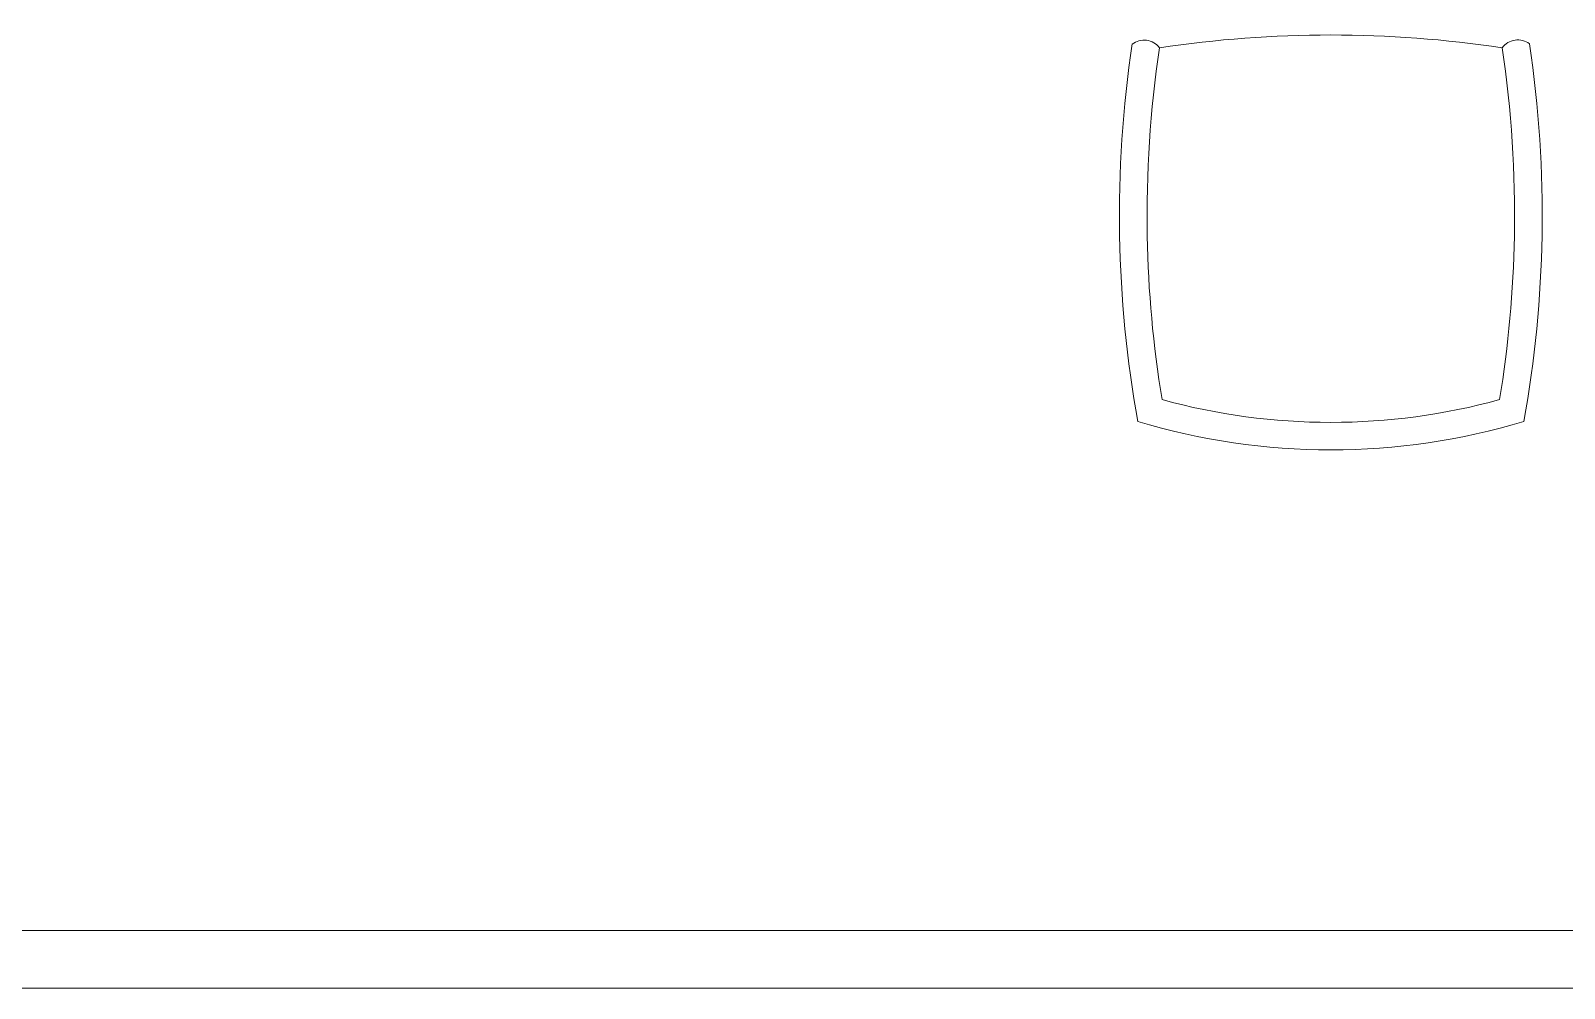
# Model space of a CAD drawing. Header units: inches. Extents: x -4688 to 1542, y -3558 to 978.
# Drawn here: x -156.8 to -63.9, y 158.2 to 216.2 of the extents above; entities that cross this region are included whole.
import ezdxf

# ---------------------------------------------------------------- set-up
doc = ezdxf.new("R2010")
doc.units = ezdxf.units.IN
doc.header["$MEASUREMENT"] = 0
doc.layers.add('I-FURN', color=30, linetype='Continuous', lineweight=9)
doc.layers.add('I-WALL', color=2, linetype='Continuous', lineweight=18)

# ---------------------------------------------------------------- blocks, each defined once
blk = doc.blocks.new('F-Chairs - LC-6-8287178-1st Floor Power _ Signal')
at = {"layer": 'I-FURN'}
for centre, radius, start, end in [((0, -40.335), 40.335, 73.14459, 106.85541), ((57.799, -14.206), 70.605, 169.82435, 179.00397), ((0, -40.335), 38.662, 74.66605, 105.33395), ((-57.799, -14.206), 70.605, 0.99603, 10.17565), ((57.799, -14.206), 68.932, 170.68555, 178.94943), ((-57.799, -14.206), 68.932, 1.05057, 9.31445), ((57.799, -14.206), 70.605, 179.00397, 188.46918), ((57.799, -14.206), 68.932, 178.94943, 188.46918), ((-57.799, -14.206), 68.932, 351.53082, 1.05057), ((-57.799, -14.206), 70.605, 351.53082, 0.99603), ((-11.331, -23.657), 1.181, 233.3697, 323.56865), ((0, 44.544), 69.68, 261.43212, 278.56788), ((11.32, -23.642), 1.181, 217.31497, 307.52747)]:
    blk.add_arc(centre, radius, start, end, dxfattribs=at)

msp = doc.modelspace()

# ---------------------------------------------------------------- linework, layer by layer
at = {"layer": 'I-WALL'}
for p, q in [((1.715, 161.739), (-216.224, 161.739)), ((-216.224, 158.239), (1.715, 158.239))]:
    msp.add_line(p, q, dxfattribs=at)

# ---------------------------------------------------------------- block references
at = {"layer": 'I-FURN', "rotation": 180}
msp.add_blockref('F-Chairs - LC-6-8287178-1st Floor Power _ Signal', (-78.078, 190.841), dxfattribs=at)

doc.saveas('drawing.dxf')
